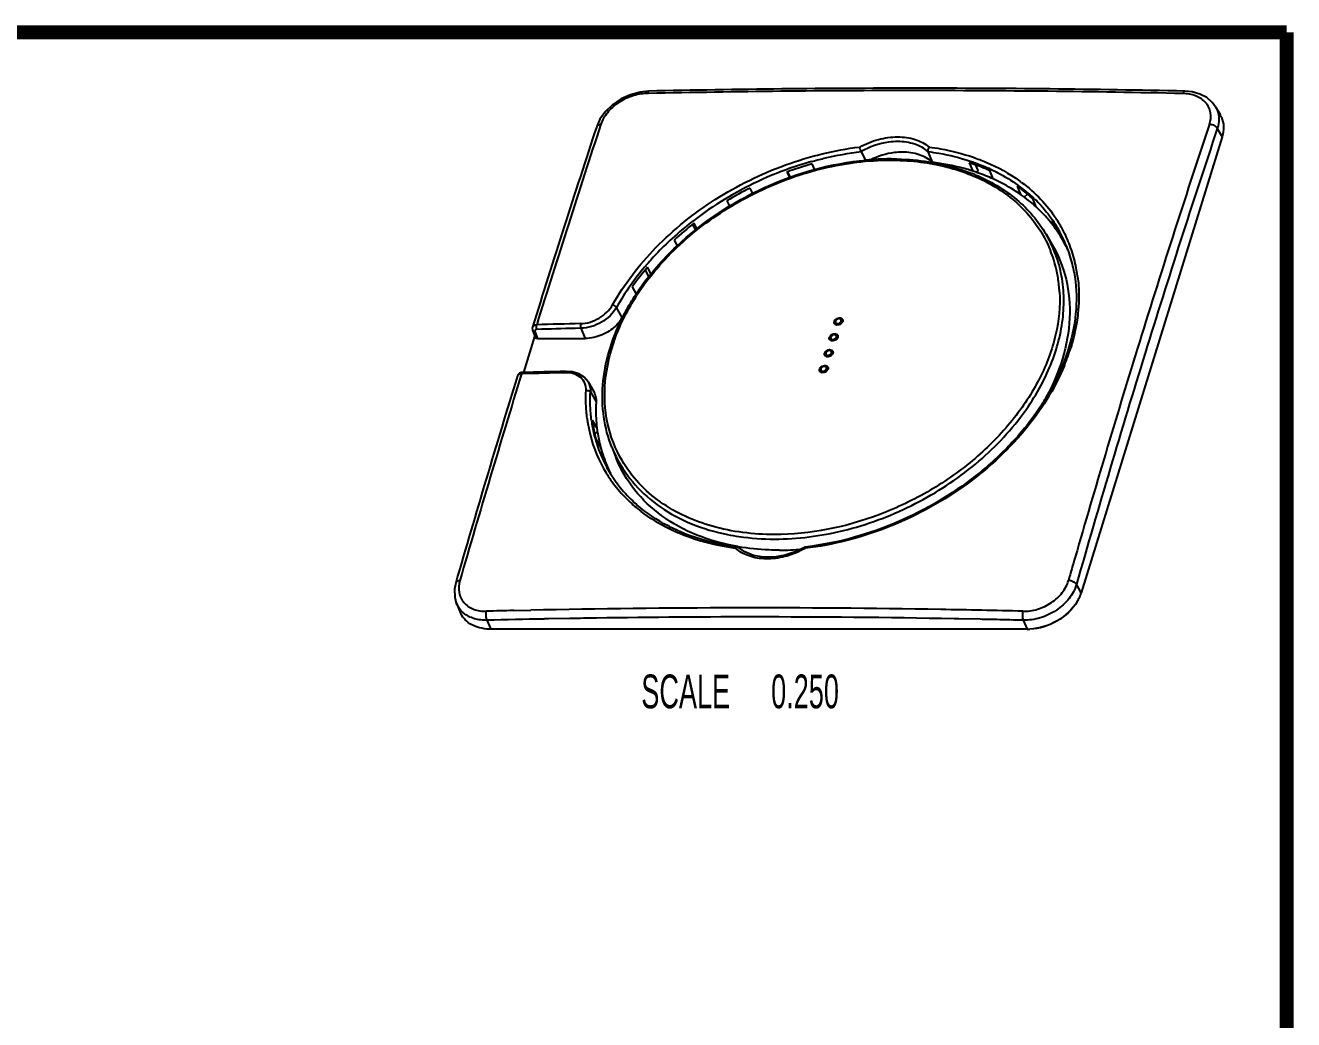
# Model space of a CAD drawing. Header units: millimetres. Extents: x -1 to 407, y -1 to 283.
# Drawn here: x 312.6 to 406.5, y 208.9 to 282.5 of the extents above; entities that cross this region are included whole.
import ezdxf
from ezdxf.enums import TextEntityAlignment as Align

# ---------------------------------------------------------------- set-up
doc = ezdxf.new("R2010")
doc.units = ezdxf.units.MM
doc.header["$LTSCALE"] = 23.1
doc.layers.get('0').update_dxf_attribs({"linetype": 'CONTINUOUS'})
doc.layers.add('_754668', color=7, linetype='CONTINUOUS')
doc.styles.get("Standard").update_dxf_attribs({"font": 'txt', "width": 0.6})

msp = doc.modelspace()

# ---------------------------------------------------------------- linework, layer by layer
at = {"color": 7, "linetype": 'Continuous'}
for p, q in [((372.5751, 260.3748), (372.5478, 260.4342)), ((373.1205, 260.6416), (373.0899, 260.7002)), ((372.2111, 259.2016), (372.1847, 259.2592)), ((372.7562, 259.4689), (372.7268, 259.5252)), ((372.3931, 258.294), (372.3637, 258.3502)), ((371.8482, 258.0262), (371.8216, 258.0842)), ((371.4863, 256.8485), (371.4585, 256.9092)), ((372.0311, 257.1169), (372.0006, 257.1752))]:
    msp.add_line(p, q, dxfattribs=at)
at = {"color": 7, "linetype": 'Continuous', "const_width": 1.0331}
for points in [[(405.9954, 281.9972), (0, 281.9972)], [(405.9954, 0), (405.9954, 281.9972)]]:
    msp.add_lwpolyline(points, dxfattribs=at)
at = {"color": 7, "linetype": 'Continuous'}
for centre in [(372.9502, 260.6272), (372.5871, 259.4522), (372.224, 258.2772), (371.8609, 257.1022)]:
    msp.add_arc(centre, 0.1577, 20.308753, 27.588891, dxfattribs=at)
for points, knots in [([(372.5402, 260.585), (372.5326, 260.5602), (372.5251, 260.5084), (372.5372, 260.4572), (372.5478, 260.4342)], [0, 0, 0, 0, 0.5054903, 1, 1, 1, 1]), ([(373.0899, 260.7002), (373.0777, 260.7235), (373.0428, 260.7659), (372.9697, 260.8053), (372.885, 260.8195), (372.7667, 260.8066), (372.6306, 260.7394), (372.557, 260.6393), (372.5402, 260.585)], [0, 0, 0, 0, 0.1153708, 0.2335344, 0.3569355, 0.4862851, 0.7506295, 1, 1, 1, 1]), ([(372.5478, 260.4342), (372.5583, 260.4113), (372.5927, 260.3686), (372.6417, 260.3454), (372.6681, 260.3378)], [0, 0, 0, 0, 0.4787712, 1, 1, 1, 1]), ([(372.589, 260.6094), (372.5823, 260.5877), (372.5774, 260.5418), (372.6076, 260.4785), (372.6685, 260.4391), (372.746, 260.4272), (372.8298, 260.4417), (372.9307, 260.4901), (372.9914, 260.5583), (373.0072, 260.6094)], [0, 0, 0, 0, 0.1115706, 0.2160456, 0.3270873, 0.453022, 0.592444, 0.7372506, 1, 1, 1, 1]), ([(373.0072, 260.6094), (373.0139, 260.6312), (373.0188, 260.6771), (372.9886, 260.7404), (372.9277, 260.7798), (372.8502, 260.7917), (372.7664, 260.7772), (372.6655, 260.7288), (372.6048, 260.6606), (372.589, 260.6094)], [0, 0, 0, 0, 0.1115706, 0.2160456, 0.3270873, 0.453022, 0.592444, 0.7372506, 1, 1, 1, 1]), ([(373.1082, 260.6249), (373.1081, 260.6298), (373.1072, 260.6492), (373.103, 260.6684), (373.098, 260.6819)], [0, 0, 0, 0, 0.2552987, 1, 1, 1, 1]), ([(373.0987, 260.5636), (373.1003, 260.5687), (373.1057, 260.5887), (373.1083, 260.6095), (373.1082, 260.6249)], [0, 0, 0, 0, 0.2577051, 1, 1, 1, 1]), ([(372.1771, 259.41), (372.1695, 259.3853), (372.162, 259.3335), (372.1741, 259.2822), (372.1847, 259.2592)], [0, 0, 0, 0, 0.5054903, 1, 1, 1, 1]), ([(372.7268, 259.5252), (372.7146, 259.5485), (372.6797, 259.591), (372.6066, 259.6303), (372.5219, 259.6445), (372.4036, 259.6317), (372.2675, 259.5644), (372.1939, 259.4643), (372.1771, 259.41)], [0, 0, 0, 0, 0.1153708, 0.2335344, 0.3569355, 0.4862851, 0.7506295, 1, 1, 1, 1]), ([(372.1847, 259.2592), (372.1947, 259.2374), (372.2267, 259.1966), (372.2723, 259.1733), (372.297, 259.1652)], [0, 0, 0, 0, 0.4804615, 1, 1, 1, 1]), ([(372.2259, 259.4345), (372.2192, 259.4127), (372.2143, 259.3668), (372.2445, 259.3035), (372.3054, 259.2641), (372.3829, 259.2522), (372.4667, 259.2667), (372.5676, 259.3151), (372.6283, 259.3833), (372.6441, 259.4345)], [0, 0, 0, 0, 0.1115706, 0.2160456, 0.3270873, 0.453022, 0.592444, 0.7372506, 1, 1, 1, 1]), ([(372.6441, 259.4345), (372.6508, 259.4562), (372.6557, 259.5021), (372.6255, 259.5654), (372.5646, 259.6048), (372.4871, 259.6167), (372.4033, 259.6022), (372.3024, 259.5538), (372.2417, 259.4856), (372.2259, 259.4345)], [0, 0, 0, 0, 0.1115706, 0.2160456, 0.3270873, 0.453022, 0.592444, 0.7372506, 1, 1, 1, 1]), ([(372.7451, 259.4499), (372.745, 259.4548), (372.7441, 259.4742), (372.7399, 259.4934), (372.7349, 259.5069)], [0, 0, 0, 0, 0.2552987, 1, 1, 1, 1]), ([(372.7356, 259.3886), (372.7372, 259.3937), (372.7426, 259.4137), (372.7452, 259.4345), (372.7451, 259.4499)], [0, 0, 0, 0, 0.2577051, 1, 1, 1, 1]), ([(372.3637, 258.3502), (372.3515, 258.3735), (372.3166, 258.416), (372.2435, 258.4553), (372.1588, 258.4695), (372.0405, 258.4567), (371.9044, 258.3894), (371.8308, 258.2893), (371.814, 258.235)], [0, 0, 0, 0, 0.1153708, 0.2335344, 0.3569355, 0.4862851, 0.7506295, 1, 1, 1, 1]), ([(372.281, 258.2595), (372.2877, 258.2812), (372.2926, 258.3271), (372.2624, 258.3904), (372.2015, 258.4298), (372.124, 258.4417), (372.0402, 258.4272), (371.9393, 258.3788), (371.8786, 258.3106), (371.8628, 258.2595)], [0, 0, 0, 0, 0.1115706, 0.2160456, 0.3270873, 0.453022, 0.592444, 0.7372506, 1, 1, 1, 1]), ([(372.382, 258.2749), (372.382, 258.2798), (372.381, 258.2992), (372.3768, 258.3184), (372.3718, 258.3319)], [0, 0, 0, 0, 0.2552987, 1, 1, 1, 1]), ([(371.814, 258.235), (371.8064, 258.2103), (371.7989, 258.1585), (371.811, 258.1072), (371.8216, 258.0842)], [0, 0, 0, 0, 0.5054903, 1, 1, 1, 1]), ([(371.8216, 258.0842), (371.8317, 258.0621), (371.8644, 258.0208), (371.9109, 257.9975), (371.9361, 257.9895)], [0, 0, 0, 0, 0.4799998, 1, 1, 1, 1]), ([(371.8628, 258.2595), (371.8561, 258.2377), (371.8512, 258.1918), (371.8814, 258.1285), (371.9423, 258.0891), (372.0198, 258.0772), (372.1036, 258.0917), (372.2045, 258.1401), (372.2652, 258.2083), (372.281, 258.2595)], [0, 0, 0, 0, 0.1115706, 0.2160456, 0.3270873, 0.453022, 0.592444, 0.7372506, 1, 1, 1, 1]), ([(372.3725, 258.2137), (372.3741, 258.2188), (372.3795, 258.2387), (372.3821, 258.2595), (372.382, 258.2749)], [0, 0, 0, 0, 0.2577051, 1, 1, 1, 1]), ([(371.4509, 257.06), (371.4433, 257.0353), (371.4358, 256.9835), (371.4479, 256.9322), (371.4585, 256.9092)], [0, 0, 0, 0, 0.5054903, 1, 1, 1, 1]), ([(372.0006, 257.1752), (371.9884, 257.1986), (371.9535, 257.241), (371.8804, 257.2803), (371.7957, 257.2946), (371.6774, 257.2817), (371.5413, 257.2144), (371.4677, 257.1143), (371.4509, 257.06)], [0, 0, 0, 0, 0.1153708, 0.2335344, 0.3569355, 0.4862851, 0.7506295, 1, 1, 1, 1]), ([(371.4585, 256.9092), (371.4694, 256.8854), (371.5059, 256.8411), (371.5577, 256.8181), (371.5855, 256.811)], [0, 0, 0, 0, 0.4773674, 1, 1, 1, 1]), ([(371.4997, 257.0845), (371.493, 257.0627), (371.4881, 257.0168), (371.5183, 256.9535), (371.5792, 256.9141), (371.6567, 256.9022), (371.7405, 256.9168), (371.8414, 256.9651), (371.9021, 257.0333), (371.9179, 257.0845)], [0, 0, 0, 0, 0.1115706, 0.2160456, 0.3270873, 0.453022, 0.592444, 0.7372506, 1, 1, 1, 1]), ([(371.9179, 257.0845), (371.9246, 257.1062), (371.9295, 257.1521), (371.8993, 257.2155), (371.8384, 257.2548), (371.7609, 257.2667), (371.6771, 257.2522), (371.5762, 257.2039), (371.5155, 257.1357), (371.4997, 257.0845)], [0, 0, 0, 0, 0.1115706, 0.2160456, 0.3270873, 0.453022, 0.592444, 0.7372506, 1, 1, 1, 1]), ([(372.0189, 257.0999), (372.0189, 257.1048), (372.0179, 257.1242), (372.0137, 257.1434), (372.0087, 257.1569)], [0, 0, 0, 0, 0.2552987, 1, 1, 1, 1]), ([(372.0094, 257.0387), (372.011, 257.0438), (372.0164, 257.0637), (372.019, 257.0845), (372.0189, 257.0999)], [0, 0, 0, 0, 0.2577051, 1, 1, 1, 1])]:
    msp.add_open_spline(points, degree=3, knots=knots, dxfattribs=at)
at = {"layer": '_754668', "color": 7, "linetype": 'Continuous'}
for p, q in [((358.7342, 277.4718), (358.5792, 277.4684)), ((358.7311, 277.6425), (358.7314, 277.6425)), ((398.4509, 277.6425), (398.4507, 277.6425)), ((400.7282, 276.4845), (401.0684, 275.9065)), ((355.1331, 275.5577), (354.8964, 275.0284)), ((354.8963, 275.0284), (354.8965, 275.0288)), ((400.86, 274.8886), (401.2133, 274.2669)), ((401.2133, 274.2669), (390.7803, 240.5055)), ((374.4813, 273.1668), (374.7921, 272.5116)), ((379.4278, 273.1661), (379.7534, 272.3773)), ((368.9818, 271.6488), (369.1771, 271.2404)), ((369.2402, 271.2658), (369.0462, 271.6715)), ((371.0509, 271.8177), (370.8462, 272.2543)), ((382.4937, 272.3405), (382.7541, 271.7204)), ((383.1575, 271.761), (382.9848, 272.1724)), ((383.1575, 271.761), (383.055, 271.6174)), ((384.2602, 271.1414), (384.0037, 271.76)), ((386.0276, 270.6161), (386.2788, 270.0005)), ((366.4654, 270.0602), (366.2639, 270.4697)), ((386.771, 269.9978), (386.5532, 269.8002)), ((386.771, 269.9978), (386.7392, 270.0756)), ((386.8229, 270.0087), (386.7971, 270.0303)), ((387.4428, 269.0703), (387.1946, 269.6835)), ((364.5333, 269.5157), (364.7333, 269.1167)), ((362.0034, 267.7769), (362.2268, 267.3434)), ((362.3288, 267.4278), (362.1067, 267.8588)), ((388.6397, 268.0553), (388.8841, 267.4463)), ((388.1753, 267.0523), (388.6099, 266.3137)), ((389.1746, 267.2185), (389.0779, 267.1603)), ((389.6266, 266.2284), (389.3841, 266.8342)), ((360.6277, 266.6212), (360.8577, 266.1828)), ((358.4891, 264.3967), (358.7689, 263.8761)), ((358.932, 264.0892), (358.6579, 264.5994)), ((357.5313, 263.1626), (357.8292, 262.6169)), ((356.7819, 260.88), (356.3645, 261.6326)), ((349.4979, 256.8149), (350.3211, 259.4788)), ((350.1413, 260.177), (350.1418, 260.1784)), ((350.1488, 259.9466), (350.3377, 259.4337)), ((350.3191, 259.8451), (350.5068, 259.3356)), ((350.5068, 259.3356), (354.054, 259.3356)), ((353.7222, 260.0878), (353.3079, 260.0776)), ((353.7222, 260.0878), (354.054, 259.3356)), ((349.0237, 256.5603), (349.0236, 256.56)), ((349.3292, 256.7174), (349.4106, 256.7194)), ((349.4083, 256.8127), (349.4083, 256.8127)), ((352.5764, 256.8862), (352.6573, 256.888)), ((352.6573, 256.888), (352.6571, 256.888)), ((354.2553, 256.1209), (354.2553, 256.1208)), ((354.2554, 256.1208), (354.6721, 255.4125)), ((354.4293, 255.3702), (354.8531, 254.6383)), ((354.9117, 252.709), (354.5786, 253.2795)), ((354.9601, 252.3688), (354.7412, 252.3069)), ((354.8498, 251.853), (355.1821, 251.2863)), ((356.0215, 251.2735), (356.3398, 250.4779)), ((355.9479, 249.2899), (355.6176, 249.8514)), ((355.8004, 249.5125), (355.8162, 249.4846)), ((355.9393, 249.3067), (355.9479, 249.2899)), ((359.6232, 247.2219), (359.616, 247.227)), ((360.9905, 244.9048), (360.9787, 244.9098)), ((370.325, 243.8845), (370.3268, 243.8851)), ((370.3428, 243.7938), (370.3297, 243.7922)), ((344.458, 241.2501), (344.4579, 241.2497)), ((390.7803, 240.5055), (390.4269, 241.1272)), ((344.5047, 239.7293), (344.7525, 239.1099)), ((348.7468, 239.1838), (350.0082, 239.2113)), ((352.8979, 238.5957), (351.3294, 238.567)), ((353.0497, 238.5983), (352.8979, 238.5957)), ((353.1732, 238.6004), (353.0497, 238.5983)), ((353.2555, 238.6018), (353.1732, 238.6004)), ((366.5172, 238.713), (366.3769, 238.713)), ((347.0698, 237.803), (346.7774, 238.4658)), ((386.7675, 237.803), (347.0698, 237.803)), ((351.0544, 238.5617), (350.9723, 238.5601)), ((351.1292, 238.5632), (351.0544, 238.5617)), ((351.1777, 238.5641), (351.1292, 238.5632)), ((351.3294, 238.567), (351.1777, 238.5641)), ((381.4506, 238.5742), (381.3703, 238.5757)), ((381.5283, 238.5728), (381.4506, 238.5742)), ((381.5727, 238.572), (381.5283, 238.5728)), ((381.7274, 238.5691), (381.5727, 238.572)), ((383.2913, 238.5381), (381.7274, 238.5691)), ((383.4461, 238.5349), (383.2913, 238.5381)), ((383.5683, 238.5323), (383.4461, 238.5349)), ((383.6488, 238.5306), (383.5683, 238.5323)), ((384.5204, 238.5116), (383.6488, 238.5306)), ((386.4751, 238.4658), (386.7675, 237.803))]:
    msp.add_line(p, q, dxfattribs=at)
for points in [[(358.7311, 277.6424), (358.1207, 277.58), (357.3924, 277.3824), (356.6989, 277.0633), (356.0738, 276.6411), (355.5433, 276.1328), (355.1331, 275.5577)], [(400.7279, 276.485), (400.4845, 276.8144), (400.0778, 277.1655), (399.5747, 277.4278), (398.9895, 277.5904), (398.4507, 277.6424)], [(350.1418, 260.1785), (350.1291, 260.1221), (350.1388, 259.9779), (350.1488, 259.9465)], [(349.4083, 256.8127), (349.3317, 256.8056), (349.1835, 256.7547), (349.0757, 256.6614), (349.0237, 256.5602)], [(354.2553, 256.121), (353.9665, 256.4668), (353.5784, 256.7135), (353.0996, 256.8569), (352.6569, 256.8879)], [(370.325, 243.8845), (369.6614, 243.5497), (368.8541, 243.2747), (368.0389, 243.1319), (367.248, 243.1267), (366.5166, 243.2591), (365.8689, 243.5265), (365.3976, 243.8629)], [(344.458, 241.2497), (344.3637, 240.7582), (344.3811, 240.1794), (344.499, 239.7434)]]:
    msp.add_lwpolyline(points, dxfattribs=at)
for centre, radius, start, end in [((378.382, -613.3742), 891.2334, 89.994167, 91.2634083), ((378.2955, -619.4038), 897.0889, 89.9981087, 91.2494516), ((378.2381, -651.8018), 929.4869, 88.7627337, 89.9946367), ((378.4436, -646.0577), 923.9169, 88.7591685, 89.9981906), ((399.5174, 274.9942), 1.7994, 26.007531, 30.475864), ((399.5159, 274.9935), 1.801, 23.813881, 26.00617), ((1253.326, -20.8109), 945.8841, 161.7740413, 162.7186666), ((1244.8208, -17.8237), 936.6305, 161.7692611, 162.722971), ((355.0707, 274.9708), 0.1835, 153.802758, 161.594408), ((1143.1946, 27.3494), 783.1687, 161.550633, 162.8309847), ((1135.3112, 29.7686), 774.2754, 161.5437826, 162.8378203), ((377.7159, 247.8518), 25.5345, 105.710839, 110.155789), ((376.717, 252.2217), 20.4023, 90.281816, 95.245226), ((376.6948, 253.2421), 19.3818, 90.000082, 90.231135), ((377.9254, 247.29), 26.1342, 110.162628, 116.708133), ((377.7577, 247.7999), 25.4123, 105.781898, 110.202495), ((377.7659, 259.0828), 13.4078, 67.335865, 68.405832), ((378.1951, 257.5584), 14.8778, 70.733586, 72.155519), ((378.4865, 258.3566), 14.0281, 65.695724, 70.781387), ((377.9154, 247.3035), 26.1177, 116.701875, 121.080423), ((379.515, 261.2642), 11.3962, 50.283216, 55.146861), ((379.4387, 261.4206), 11.4096, 49.454651, 54.32434), ((379.35, 261.455), 11.754, 53.363933, 54.216205), ((377.5121, 247.9452), 25.3599, 121.048435, 127.741015), ((377.9923, 247.1476), 26.1051, 116.697107, 121.035437), ((379.8966, 260.8207), 11.1803, 47.549986, 55.191114), ((379.7712, 261.5735), 10.9946, 47.530862, 50.104825), ((379.7534, 261.7961), 10.9197, 46.69458, 49.428617), ((379.8657, 261.9169), 10.7548, 46.357127, 46.688275), ((380.4177, 261.3787), 10.4169, 39.102115, 47.592957), ((376.7448, 248.9242), 24.116, 127.872347, 132.348106), ((376.9849, 248.5757), 24.3557, 127.652569, 132.190361), ((377.1805, 248.3834), 24.8103, 127.754837, 127.89995), ((380.6713, 261.5884), 10.0878, 35.498919, 39.086604), ((380.5269, 262.2692), 9.9647, 31.771094, 35.496419), ((380.48, 262.4475), 9.9414, 30.722319, 34.480502), ((380.5465, 262.6669), 10.0422, 27.89789, 33.537559), ((380.8009, 261.6811), 9.9286, 30.975007, 35.497533), ((380.6073, 262.3196), 9.8699, 27.220326, 31.768441), ((380.5307, 262.4782), 9.8822, 28.711139, 30.719481), ((380.5546, 262.4914), 9.8548, 26.185224, 28.710881), ((380.8795, 261.7293), 9.8363, 27.218922, 30.969847), ((380.5602, 262.4945), 9.8484, 22.386493, 26.18321), ((380.5815, 262.688), 10.0013, 20.740871, 27.884804), ((375.9224, 249.8146), 22.9039, 132.328241, 136.592418), ((379.8263, 262.3626), 9.3458, 12.7222, 21.919983), ((380.9022, 261.7414), 9.8106, 26.608225, 27.216894), ((380.5327, 262.4831), 9.8782, 21.801817, 22.386743), ((380.8987, 261.7397), 9.8145, 25.038851, 26.608111), ((380.4955, 262.4736), 9.9163, 13.723982, 21.762359), ((380.388, 262.6202), 10.2064, 12.874026, 20.712109), ((375.0963, 250.5933), 21.7687, 136.587165, 139.597499), ((380.1176, 262.5579), 10.4838, 9.279611, 12.87651), ((373.9819, 251.515), 20.3225, 139.8527, 144.733987), ((374.3899, 251.104), 20.7274, 139.376105, 144.424587), ((374.7585, 250.8835), 21.3233, 139.602887, 139.901039), ((374.1855, 251.7357), 19.6561, 141.143771, 141.850445), ((374.0398, 251.9432), 19.3248, 141.335372, 142.047736), ((379.455, 262.2724), 9.7278, 6.734186, 12.759288), ((380.2533, 262.4137), 10.1658, 10.242896, 13.728034), ((379.9101, 262.523), 10.6942, 7.529543, 9.284879), ((372.5442, 252.5087), 18.575, 144.676236, 150.580762), ((373.3983, 252.3341), 18.6675, 141.802391, 146.658524), ((373.2675, 252.5264), 18.3572, 142.000581, 146.95791), ((379.1108, 262.2267), 10.075, 4.85126, 6.762601), ((378.942, 262.2123), 10.2444, 3.199471, 4.851767), ((372.4778, -512.2811), 772.9405, 91.3918685, 91.633057), ((371.1523, 253.6758), 16.0489, 153.38513, 153.574927), ((372.7437, 260.5145), 0.2581, 159.581174, 162.693807), ((372.6629, 260.5212), 0.176, 204.733901, 216.329497), ((372.9498, 260.6606), 0.1775, 27.643132, 40.977886), ((372.4634, -511.3314), 771.6468, 91.4224656, 91.6331946), ((372.3794, 259.3422), 0.2578, 159.980192, 162.774661), ((372.2995, 259.3486), 0.1767, 204.739034, 216.989497), ((372.5849, 259.4878), 0.1781, 27.6418, 40.954868), ((372.2211, 258.3129), 0.1787, 27.640486, 40.932017), ((375.4979, 263.1383), 15.1883, 337.513284, 342.806529), ((1188.0842, 13.545), 830.1329, 162.8352506, 163.9442864), ((372.0169, 258.1674), 0.2584, 160.076231, 162.851991), ((371.9371, 258.1735), 0.1773, 204.737035, 216.846165), ((1182.831, 14.9873), 824.0409, 162.8307887, 164.0720671), ((1321.0886, -41.6534), 1016.78, 162.9448577, 163.8451241), ((1312.5674, -38.8607), 1007.5685, 162.9410721, 163.8493741), ((371.3671, -621.3101), 878.3974, 91.2257648, 91.4324637), ((371.3152, -622.5786), 879.5708, 91.2206139, 91.4270255), ((371.6564, 256.9901), 0.2599, 159.869189, 162.925894), ((371.5756, 256.9962), 0.1777, 204.728779, 215.906668), ((371.8585, 257.1357), 0.1793, 27.63919, 40.909328), ((373.2043, 263.1534), 17.063, 329.416266, 330.72545), ((364.8061, 254.7765), 10.709, 187.29888, 188.699121), ((364.5808, 254.7398), 10.4808, 188.687404, 193.897054), ((364.8365, 254.6602), 10.4207, 187.700802, 193.193265), ((364.9953, 254.5168), 10.4899, 186.774314, 192.080837), ((365.3013, 253.9426), 10.4626, 186.771363, 191.317707), ((364.176, 254.6358), 10.0629, 193.87578, 211.475806), ((364.5642, 254.6003), 10.142, 193.214908, 195.789043), ((364.7031, 254.4583), 10.192, 192.102822, 194.81018), ((364.4278, 254.5616), 10.0001, 195.7887, 199.564142), ((365.0329, 253.8904), 10.1891, 191.325959, 194.807628), ((364.32, 254.5238), 9.8859, 199.566468, 207.777417), ((364.8017, 253.8283), 9.9497, 194.802374, 203.403147), ((364.7084, 254.749), 9.3563, 201.805903, 207.037513), ((364.277, 254.5036), 9.8384, 207.790178, 208.246783), ((364.6821, 253.7815), 9.8214, 203.429787, 205.674457), ((364.1705, 254.6409), 10.0609, 211.517016, 212.513886), ((364.2995, 254.5158), 9.864, 208.247696, 210.475366), ((364.3774, 254.3568), 9.8506, 207.217463, 209.457635), ((364.2158, 254.6702), 10.1148, 212.515461, 214.992452), ((364.2322, 254.4762), 9.7859, 210.484501, 212.042758), ((364.6744, 253.7779), 9.8129, 205.674795, 206.692387), ((364.3919, 254.5827), 9.9779, 212.074815, 220.149635), ((364.4342, 254.8321), 10.3866, 215.033502, 222.93411), ((364.8185, 254.9562), 10.5447, 220.206104, 228.629136), ((364.8362, 255.2129), 10.9403, 222.960065, 229.462813), ((365.0368, 255.1971), 10.8698, 228.604741, 228.826248), ((365.1308, 255.5552), 11.3919, 229.455714, 232.404177), ((366.959, 245.8247), 2.6945, 228.962774, 231.719858), ((368.1786, 260.173), 16.4996, 260.120038, 260.295994), ((368.4135, 264.0353), 20.3761, 270.04646, 274.683561), ((1208.486, 7.6359), 851.3732, 163.9418621, 164.0628655), ((388.2326, 241.2933), 2.6667, 341.317587, 342.241649), ((388.2696, 241.2814), 2.6279, 342.24248, 342.827071), ((388.0969, 241.3408), 2.8105, 336.726722, 341.285856), ((346.4269, 239.7798), 1.8035, 201.804618, 206.160286), ((346.4226, 239.7778), 1.7987, 206.162839, 208.372965), ((346.424, 239.7786), 1.8003, 208.374414, 212.188974), ((346.2395, 240.4528), 1.884, 222.107142, 228.770349), ((346.2663, 240.4827), 1.9242, 228.756022, 229.484722), ((346.4493, 240.756), 2.2538, 241.303511, 245.366925), ((366.1854, -533.1427), 772.5233, 91.2934742, 91.442841), ((366.5455, -553.2408), 792.6246, 89.0005582, 91.1955059), ((366.5054, -551.5262), 790.2391, 90.009321, 90.8977353), ((366.4724, -569.8536), 808.5665, 88.9442627, 89.9968272), ((366.2756, -579.8229), 819.2074, 88.5879805, 89.014117), ((366.2512, -534.7585), 773.4695, 91.1318789, 91.4427005), ((366.2298, -583.1273), 821.8425, 88.5884308, 88.7247439), ((386.7675, 241.5209), 3.7179, 270.000209, 270.351679), ((386.7673, 241.5478), 3.7448, 270.351693, 270.717275), ((386.7655, 241.6463), 3.8433, 270.725574, 273.050907)]:
    msp.add_arc(centre, radius, start, end, dxfattribs=at)
msp.add_ellipse((350.568, 259.5317), major_axis=(0.2249, 0.1108), ratio=0.7196551, start_param=3.0653053, end_param=4.1121509, dxfattribs=at)
for points, knots in [([(358.5792, 277.4684), (358.218, 277.4604), (357.4801, 277.3197), (356.4809, 276.8275), (355.6702, 276.1143), (355.3072, 275.5061), (355.2051, 275.196)], [0, 0, 0, 0, 0.2529178, 0.5169859, 0.771416, 1, 1, 1, 1]), ([(358.5789, 277.4683), (358.5869, 277.4919), (358.6143, 277.5624), (358.677, 277.6413), (358.7311, 277.6424)], [0, 0, 0, 0, 0.3145528, 1, 1, 1, 1]), ([(400.2779, 275.196), (400.3681, 275.4662), (400.4182, 275.9064), (400.2486, 276.4435), (399.9347, 276.9201), (399.2719, 277.3552), (398.6415, 277.4612), (398.3082, 277.4684)], [0, 0, 0, 0, 0.2410256, 0.3554545, 0.4713985, 0.717904, 1, 1, 1, 1]), ([(398.4507, 277.6424), (398.4197, 277.6431), (398.3498, 277.5846), (398.3232, 277.5129), (398.3085, 277.4683)], [0, 0, 0, 0, 0.398386, 1, 1, 1, 1]), ([(400.7313, 276.4792), (400.8384, 276.2971), (400.9895, 275.8812), (400.9813, 275.4406), (400.9441, 275.2238)], [0, 0, 0, 0, 0.4899118, 1, 1, 1, 1]), ([(400.9441, 275.2238), (400.9393, 275.1959), (400.9177, 275.0827), (400.8872, 274.9712), (400.86, 274.8886)], [0, 0, 0, 0, 0.2450375, 1, 1, 1, 1]), ([(401.1636, 275.7207), (401.2597, 275.503), (401.3671, 275.0075), (401.2886, 274.5104), (401.2133, 274.2669)], [0, 0, 0, 0, 0.4827768, 1, 1, 1, 1]), ([(354.906, 275.0518), (354.9291, 275.0987), (355.0271, 275.1766), (355.1428, 275.1944), (355.2052, 275.1962)], [0, 0, 0, 0, 0.4558618, 1, 1, 1, 1]), ([(400.2779, 275.1962), (400.398, 275.1928), (400.6214, 275.1314), (400.8103, 274.982), (400.86, 274.8886)], [0, 0, 0, 0, 0.5318521, 1, 1, 1, 1]), ([(356.0735, 261.822), (356.9425, 263.3648), (359.2096, 266.2959), (363.6039, 269.8139), (368.7544, 272.3577), (372.4978, 273.2793), (374.372, 273.5051)], [0, 0, 0, 0, 0.2369479, 0.4893281, 0.7473897, 1, 1, 1, 1]), ([(374.3718, 273.505), (374.3812, 273.4469), (374.4175, 273.3331), (374.456, 273.2204), (374.4817, 273.1661)], [0, 0, 0, 0, 0.4951634, 1, 1, 1, 1]), ([(374.372, 273.5051), (374.8093, 273.7447), (375.7272, 274.1153), (377.144, 274.3191), (378.4583, 274.148), (379.2152, 273.7573), (379.5116, 273.5051)], [0, 0, 0, 0, 0.2762075, 0.5422997, 0.784491, 1, 1, 1, 1]), ([(377.1958, 273.9072), (376.9669, 273.9072), (376.0239, 273.838), (375.1045, 273.5168), (374.4813, 273.1668)], [0, 0, 0, 0, 0.2426032, 1, 1, 1, 1]), ([(379.4275, 273.1668), (379.1472, 273.4152), (378.4215, 273.8017), (377.6179, 273.9071), (377.1958, 273.9072)], [0, 0, 0, 0, 0.4700844, 1, 1, 1, 1]), ([(379.5117, 273.505), (379.4711, 273.4557), (379.4142, 273.3474), (379.4063, 273.218), (379.4277, 273.1661)], [0, 0, 0, 0, 0.5322955, 1, 1, 1, 1]), ([(379.5116, 273.5051), (379.7971, 273.4679), (380.9075, 273.2967), (382.0022, 273.0179), (382.7919, 272.745)], [0, 0, 0, 0, 0.256304, 1, 1, 1, 1]), ([(358.9507, 264.0166), (359.9832, 265.307), (362.4288, 267.679), (366.7881, 270.3709), (371.6029, 272.1033), (374.9741, 272.5348), (376.6202, 272.5348)], [0, 0, 0, 0, 0.2454226, 0.5006548, 0.75554, 1, 1, 1, 1]), ([(360.8059, 266.1475), (362.7083, 267.945), (367.1423, 270.8751), (372.2672, 272.302), (374.8518, 272.5385)], [0, 0, 0, 0, 0.5020909, 1, 1, 1, 1]), ([(370.8016, 272.4324), (371.1065, 272.5181), (372.3177, 272.8338), (373.5533, 273.057), (374.4817, 273.1661)], [0, 0, 0, 0, 0.2531198, 1, 1, 1, 1]), ([(377.5378, 273.1319), (377.3397, 273.1319), (376.5205, 273.0779), (375.7185, 272.8231), (375.1633, 272.5438)], [0, 0, 0, 0, 0.2417522, 1, 1, 1, 1]), ([(376.6202, 272.5348), (377.9609, 272.5348), (380.5472, 272.2664), (383.5463, 271.1487), (385.5351, 269.8273), (386.7828, 268.6677), (387.7915, 267.3403), (388.2926, 266.3577), (388.4964, 265.8515)], [0, 0, 0, 0, 0.2784028, 0.5346448, 0.6554698, 0.7723735, 0.8866853, 1, 1, 1, 1]), ([(376.6948, 272.6239), (376.9566, 272.6239), (377.983, 272.6031), (379.0082, 272.4976), (379.7617, 272.3666)], [0, 0, 0, 0, 0.2550636, 1, 1, 1, 1]), ([(379.7534, 272.3773), (379.4763, 272.629), (378.7578, 273.0232), (377.9569, 273.1319), (377.5378, 273.1319)], [0, 0, 0, 0, 0.4717952, 1, 1, 1, 1]), ([(379.4278, 273.1661), (379.699, 273.1317), (380.7549, 272.9735), (381.7969, 272.7174), (382.5509, 272.4672)], [0, 0, 0, 0, 0.2560207, 1, 1, 1, 1]), ([(382.5509, 272.4672), (382.6816, 272.4239), (383.1951, 272.2455), (383.6987, 272.0384), (384.0668, 271.8673)], [0, 0, 0, 0, 0.2533513, 1, 1, 1, 1]), ([(382.7919, 272.745), (383.1058, 272.6365), (384.3078, 272.1762), (385.4482, 271.5486), (386.2229, 270.9902)], [0, 0, 0, 0, 0.2580356, 1, 1, 1, 1]), ([(382.7541, 271.7204), (382.5158, 271.7971), (381.5325, 272.0869), (380.5217, 272.2805), (379.7534, 272.3773)], [0, 0, 0, 0, 0.2443631, 1, 1, 1, 1]), ([(379.7617, 272.3666), (380.0185, 272.322), (381.0168, 272.1239), (381.9965, 271.8281), (382.7004, 271.5495)], [0, 0, 0, 0, 0.2561499, 1, 1, 1, 1]), ([(384.0037, 271.76), (383.8824, 271.8149), (383.3876, 272.0298), (382.8805, 272.216), (382.4937, 272.3405)], [0, 0, 0, 0, 0.2468127, 1, 1, 1, 1]), ([(384.0668, 271.8673), (384.2474, 271.7833), (384.9489, 271.438), (385.6195, 271.0289), (386.0928, 270.689)], [0, 0, 0, 0, 0.2547616, 1, 1, 1, 1]), ([(382.9323, 271.4552), (384.0301, 270.9967), (385.5783, 270.0888), (387.2329, 268.4558), (387.8923, 267.5333), (388.1753, 267.0523)], [0, 0, 0, 0, 0.5135619, 0.7590757, 1, 1, 1, 1]), ([(386.2788, 270.0005), (386.123, 270.1092), (385.4777, 270.5361), (384.7919, 270.9011), (384.2602, 271.1414)], [0, 0, 0, 0, 0.2456525, 1, 1, 1, 1]), ([(386.364, 270.8869), (386.8663, 270.5134), (387.801, 269.6941), (388.5796, 268.7239), (388.9169, 268.215)], [0, 0, 0, 0, 0.5062208, 1, 1, 1, 1]), ([(387.2882, 269.6997), (387.4185, 269.5755), (387.9217, 269.0708), (388.3734, 268.5146), (388.6749, 268.0756)], [0, 0, 0, 0, 0.2526191, 1, 1, 1, 1]), ([(386.2773, 253.4955), (387.091, 254.5659), (388.4474, 256.7937), (389.3785, 259.8666), (389.5354, 262.2583), (389.3715, 263.9617), (388.9296, 265.5779), (388.4536, 266.5794), (388.1753, 267.0523)], [0, 0, 0, 0, 0.2781205, 0.5342197, 0.6550615, 0.7720488, 0.8865027, 1, 1, 1, 1]), ([(358.8788, 264.0673), (359.0251, 264.2489), (359.6314, 264.9748), (360.2881, 265.6582), (360.8059, 266.1475)], [0, 0, 0, 0, 0.2465846, 1, 1, 1, 1]), ([(388.6096, 266.3141), (389.0828, 265.51), (389.8003, 263.72), (390.0483, 260.7774), (389.4835, 257.7199), (388.6238, 255.7654), (388.0881, 254.8096)], [0, 0, 0, 0, 0.2326223, 0.4723713, 0.7268468, 1, 1, 1, 1]), ([(390.2571, 264.2214), (390.418, 263.3311), (390.5055, 261.4476), (390.1484, 259.6017), (389.8731, 258.6834)], [0, 0, 0, 0, 0.4855147, 1, 1, 1, 1]), ([(390.5121, 263.9244), (390.5417, 263.7003), (390.6337, 262.7847), (390.6108, 261.8585), (390.5358, 261.1689)], [0, 0, 0, 0, 0.2457886, 1, 1, 1, 1]), ([(356.7751, 250.2843), (356.274, 251.1401), (355.5355, 253.065), (355.3891, 256.2273), (356.1718, 259.4876), (357.2319, 261.5399), (357.8792, 262.5357)], [0, 0, 0, 0, 0.2302153, 0.4688758, 0.7242656, 1, 1, 1, 1]), ([(356.8039, 260.8656), (356.8775, 261.0123), (357.1849, 261.603), (357.5278, 262.1751), (357.8034, 262.5943)], [0, 0, 0, 0, 0.2465231, 1, 1, 1, 1]), ([(389.1705, 262.784), (389.2299, 261.7212), (389.0068, 259.4848), (387.7729, 256.2317), (385.7177, 253.1287), (382.9563, 250.3334), (379.6315, 247.9847), (374.7633, 245.6464), (370.7052, 244.8167), (368.0547, 244.8167)], [0, 0, 0, 0, 0.1049078, 0.2180062, 0.3398069, 0.4690315, 0.6031248, 0.7387936, 1, 1, 1, 1]), ([(353.6966, 260.4312), (354.1741, 260.4415), (355.1163, 260.7379), (355.8435, 261.4139), (356.0735, 261.822)], [0, 0, 0, 0, 0.5048541, 1, 1, 1, 1]), ([(356.3645, 261.6327), (356.1091, 261.1792), (355.3005, 260.4279), (354.2532, 260.0994), (353.7222, 260.0878)], [0, 0, 0, 0, 0.4948903, 1, 1, 1, 1]), ([(356.3645, 261.6326), (356.3371, 261.6821), (356.2442, 261.7628), (356.1343, 261.8119), (356.0738, 261.8224)], [0, 0, 0, 0, 0.4792975, 1, 1, 1, 1]), ([(390.5358, 261.1689), (390.513, 260.9595), (390.3984, 260.1079), (390.1989, 259.2682), (390.0074, 258.6486)], [0, 0, 0, 0, 0.2451674, 1, 1, 1, 1]), ([(350.1418, 260.1784), (350.158, 260.229), (350.2556, 260.3242), (350.381, 260.3435), (350.4503, 260.3454)], [0, 0, 0, 0, 0.4334391, 1, 1, 1, 1]), ([(350.4709, 260.002), (350.4457, 260.0528), (350.4247, 260.1704), (350.4327, 260.2885), (350.4503, 260.3454)], [0, 0, 0, 0, 0.487913, 1, 1, 1, 1]), ([(353.7029, 260.4313), (353.6853, 260.3744), (353.677, 260.2564), (353.6973, 260.1388), (353.7222, 260.0878)], [0, 0, 0, 0, 0.5124227, 1, 1, 1, 1]), ([(356.0215, 251.2735), (355.7353, 251.9889), (355.3313, 253.5203), (355.2735, 255.9395), (355.7483, 258.4234), (356.3877, 260.0281), (356.7802, 260.818)], [0, 0, 0, 0, 0.2347352, 0.4770453, 0.7313088, 1, 1, 1, 1]), ([(356.7819, 260.88), (356.7219, 260.7735), (356.4348, 260.3453), (356.0288, 260.0026), (355.6914, 259.803)], [0, 0, 0, 0, 0.2377076, 1, 1, 1, 1]), ([(372.503, 260.4476), (372.4882, 260.48), (372.4825, 260.5317), (372.4935, 260.579), (372.4973, 260.5913)], [0, 0, 0, 0, 0.7341507, 1, 1, 1, 1]), ([(372.5018, 260.6046), (372.5221, 260.659), (372.6007, 260.7598), (372.7647, 260.8468), (372.9427, 260.8658), (373.0509, 260.8149), (373.0838, 260.777)], [0, 0, 0, 0, 0.2505563, 0.5252441, 0.7835367, 1, 1, 1, 1]), ([(373.1167, 260.5913), (373.087, 260.4959), (372.9263, 260.3422), (372.7057, 260.3121), (372.6129, 260.3487)], [0, 0, 0, 0, 0.5006873, 1, 1, 1, 1]), ([(350.1489, 259.9462), (350.1603, 259.9154), (350.2128, 259.8609), (350.283, 259.8465), (350.3191, 259.8451)], [0, 0, 0, 0, 0.4753667, 1, 1, 1, 1]), ([(350.4709, 260.002), (350.4449, 260.0012), (350.3972, 259.994), (350.337, 259.9606), (350.3063, 259.9044), (350.3123, 259.8637), (350.3191, 259.8451)], [0, 0, 0, 0, 0.3012483, 0.5516839, 0.7699421, 1, 1, 1, 1]), ([(355.6914, 259.803), (355.5652, 259.7283), (355.056, 259.4691), (354.4785, 259.3356), (354.054, 259.3356)], [0, 0, 0, 0, 0.2568585, 1, 1, 1, 1]), ([(372.139, 259.2746), (372.1241, 259.307), (372.1184, 259.3589), (372.1293, 259.4062), (372.1331, 259.4186)], [0, 0, 0, 0, 0.7342239, 1, 1, 1, 1]), ([(372.1372, 259.4305), (372.1571, 259.4851), (372.2354, 259.5865), (372.3994, 259.6742), (372.5778, 259.6937), (372.6864, 259.6426), (372.7194, 259.6046)], [0, 0, 0, 0, 0.2503872, 0.5250075, 0.7833552, 1, 1, 1, 1]), ([(372.7524, 259.4186), (372.7228, 259.323), (372.5624, 259.169), (372.3417, 259.1389), (372.249, 259.1755)], [0, 0, 0, 0, 0.5008387, 1, 1, 1, 1]), ([(389.8731, 258.6834), (389.3131, 256.8149), (387.8518, 254.0948), (385.1497, 250.9908), (381.8047, 248.0917), (376.9046, 245.3166), (372.5276, 244.1453), (370.3268, 243.8851)], [0, 0, 0, 0, 0.2273848, 0.3508613, 0.4790274, 0.7416742, 1, 1, 1, 1]), ([(371.774, 258.2555), (371.7938, 258.3102), (371.872, 258.4118), (372.036, 258.4997), (372.2145, 258.5192), (372.3231, 258.468), (372.3561, 258.4299)], [0, 0, 0, 0, 0.2504837, 0.5250128, 0.783256, 1, 1, 1, 1]), ([(371.7761, 258.0993), (371.7611, 258.1318), (371.7553, 258.1838), (371.7662, 258.2312), (371.77, 258.2436)], [0, 0, 0, 0, 0.7342967, 1, 1, 1, 1]), ([(372.3893, 258.2436), (372.3598, 258.148), (372.1997, 257.9936), (371.9788, 257.9634), (371.8861, 258.0001)], [0, 0, 0, 0, 0.5009896, 1, 1, 1, 1]), ([(349.3292, 256.7174), (349.2602, 256.7156), (349.1381, 256.6994), (349.0388, 256.6088), (349.0237, 256.5603)], [0, 0, 0, 0, 0.5761398, 1, 1, 1, 1]), ([(349.3292, 256.7174), (349.3331, 256.7301), (349.3467, 256.7682), (349.3793, 256.812), (349.4083, 256.8127)], [0, 0, 0, 0, 0.3151814, 1, 1, 1, 1]), ([(354.1122, 255.4753), (354.122, 255.6561), (354.0685, 256.0252), (353.7277, 256.4819), (353.1951, 256.7523), (352.7857, 256.7976), (352.5722, 256.7924)], [0, 0, 0, 0, 0.2376172, 0.4696346, 0.7196882, 1, 1, 1, 1]), ([(352.6571, 256.8879), (352.6488, 256.8877), (352.6065, 256.8722), (352.5886, 256.8256), (352.5785, 256.7926)], [0, 0, 0, 0, 0.1931846, 1, 1, 1, 1]), ([(389.5314, 257.3292), (388.81, 255.5813), (386.6559, 252.1928), (382.0995, 248.0991), (376.5339, 245.1153), (372.4118, 244.0443), (370.3428, 243.7938)], [0, 0, 0, 0, 0.2320284, 0.4837529, 0.7442649, 1, 1, 1, 1]), ([(371.4141, 256.9218), (371.3991, 256.9544), (371.3933, 257.0064), (371.4042, 257.054), (371.408, 257.0664)], [0, 0, 0, 0, 0.7343692, 1, 1, 1, 1]), ([(371.4124, 257.0795), (371.4324, 257.1341), (371.5107, 257.2355), (371.6745, 257.3232), (371.8527, 257.3424), (371.9611, 257.2911), (371.994, 257.2531)], [0, 0, 0, 0, 0.2508424, 0.5252561, 0.7832371, 1, 1, 1, 1]), ([(372.0274, 257.0664), (371.998, 256.9706), (371.8381, 256.8158), (371.617, 256.7856), (371.5243, 256.8223)], [0, 0, 0, 0, 0.5011399, 1, 1, 1, 1]), ([(354.2554, 256.1209), (354.3201, 256.0109), (354.4175, 255.7651), (354.4365, 255.5021), (354.4293, 255.3702)], [0, 0, 0, 0, 0.4912884, 1, 1, 1, 1]), ([(354.1838, 253.4159), (354.1622, 253.5843), (354.091, 254.2682), (354.0839, 254.9585), (354.1122, 255.4753)], [0, 0, 0, 0, 0.2469688, 1, 1, 1, 1]), ([(354.1122, 255.4748), (354.1422, 255.4807), (354.2544, 255.4885), (354.3873, 255.4428), (354.4293, 255.3702)], [0, 0, 0, 0, 0.2668704, 1, 1, 1, 1]), ([(354.5098, 253.2638), (354.4865, 253.4359), (354.4093, 254.135), (354.4003, 254.8414), (354.4293, 255.3702)], [0, 0, 0, 0, 0.2468787, 1, 1, 1, 1]), ([(354.6722, 255.4125), (354.7391, 255.2988), (354.8398, 255.0454), (354.8605, 254.7742), (354.8531, 254.6383)], [0, 0, 0, 0, 0.4921596, 1, 1, 1, 1]), ([(354.8531, 254.6383), (354.8442, 254.4754), (354.8223, 253.8319), (354.8549, 253.1863), (354.9117, 252.709)], [0, 0, 0, 0, 0.2533877, 1, 1, 1, 1]), ([(368.0682, 244.4794), (369.7794, 244.4794), (373.2842, 244.9393), (378.273, 246.7793), (382.7579, 249.6293), (385.2438, 252.136), (386.2773, 253.4955)], [0, 0, 0, 0, 0.2449421, 0.5003396, 0.7555566, 1, 1, 1, 1]), ([(365.3475, 243.9182), (364.3091, 244.099), (362.3261, 244.6429), (359.6888, 246.0682), (357.6126, 248.0259), (356.6754, 249.6388), (356.3395, 250.4785)], [0, 0, 0, 0, 0.2721472, 0.5263091, 0.7664904, 1, 1, 1, 1]), ([(356.3746, 250.4959), (356.7405, 249.779), (357.6791, 248.414), (359.5899, 246.7502), (361.9358, 245.5061), (363.6802, 244.996), (364.5918, 244.8132)], [0, 0, 0, 0, 0.233958, 0.4753782, 0.7297107, 1, 1, 1, 1]), ([(359.616, 247.227), (359.0364, 247.6367), (357.9692, 248.5587), (357.1234, 249.6894), (356.7751, 250.2843)], [0, 0, 0, 0, 0.5073114, 1, 1, 1, 1]), ([(368.0547, 244.8167), (366.5043, 244.8167), (363.5288, 245.1709), (360.7724, 246.4109), (359.6232, 247.2219)], [0, 0, 0, 0, 0.524317, 1, 1, 1, 1]), ([(361.0507, 245.0358), (360.7551, 245.1641), (359.628, 245.7013), (358.578, 246.4054), (357.8808, 247.0152)], [0, 0, 0, 0, 0.2581052, 1, 1, 1, 1]), ([(360.9787, 244.9098), (360.7238, 245.018), (359.7431, 245.4686), (358.8163, 246.0395), (358.1807, 246.529)], [0, 0, 0, 0, 0.2565875, 1, 1, 1, 1]), ([(365.1899, 243.7922), (364.8181, 243.8406), (363.3861, 244.0718), (361.981, 244.4855), (360.9905, 244.9048)], [0, 0, 0, 0, 0.2584774, 1, 1, 1, 1]), ([(365.3508, 243.8844), (364.9686, 243.933), (363.5007, 244.1676), (362.0608, 244.597), (361.0507, 245.0358)], [0, 0, 0, 0, 0.2591753, 1, 1, 1, 1]), ([(364.5918, 244.8132), (364.8706, 244.7573), (366.0191, 244.5587), (367.1874, 244.4794), (368.0682, 244.4794)], [0, 0, 0, 0, 0.2440303, 1, 1, 1, 1]), ([(365.1898, 243.7922), (365.2013, 243.8073), (365.243, 243.8531), (365.3071, 243.8899), (365.351, 243.8844)], [0, 0, 0, 0, 0.2996847, 1, 1, 1, 1]), ([(370.3297, 243.7922), (369.9099, 243.5504), (369.025, 243.1719), (367.6462, 242.9502), (366.3509, 243.0997), (365.5947, 243.4687), (365.2897, 243.7095)], [0, 0, 0, 0, 0.2737024, 0.5377002, 0.7804613, 1, 1, 1, 1]), ([(368.4301, 243.6593), (368.1712, 243.6593), (367.1563, 243.6795), (366.1427, 243.7821), (365.3975, 243.9095)], [0, 0, 0, 0, 0.2550892, 1, 1, 1, 1]), ([(370.3298, 243.7922), (370.3259, 243.8135), (370.3201, 243.8418), (370.3193, 243.8719), (370.3221, 243.8827), (370.3249, 243.8845)], [0, 0, 0, 0, 0.6905132, 0.8931901, 1, 1, 1, 1]), ([(344.7638, 241.4078), (344.6961, 241.4062), (344.5743, 241.3909), (344.4728, 241.3003), (344.4581, 241.2501)], [0, 0, 0, 0, 0.5639227, 1, 1, 1, 1]), ([(344.7638, 241.408), (344.6811, 241.1227), (344.6403, 240.6675), (344.8159, 240.1145), (345.128, 239.6361), (345.7848, 239.2085), (346.4087, 239.1275), (346.7335, 239.1357)], [0, 0, 0, 0, 0.2504516, 0.3675596, 0.4841331, 0.7260551, 1, 1, 1, 1]), ([(386.4625, 239.1357), (386.8278, 239.1267), (387.3877, 239.2108), (388.0827, 239.48), (388.7309, 239.8483), (389.4009, 240.4541), (389.7447, 241.0862), (389.8366, 241.4081)], [0, 0, 0, 0, 0.2531991, 0.3838699, 0.5152871, 0.7680565, 1, 1, 1, 1]), ([(390.4269, 241.1272), (390.3733, 241.2153), (390.1775, 241.3504), (389.9567, 241.405), (389.8365, 241.4078)], [0, 0, 0, 0, 0.4617335, 1, 1, 1, 1]), ([(390.4269, 241.1272), (390.3183, 240.7513), (389.9137, 240.0132), (389.1292, 239.3053), (388.3705, 238.8736), (387.5575, 238.5573), (386.9026, 238.4568), (386.4751, 238.4658)], [0, 0, 0, 0, 0.2317026, 0.4845755, 0.616084, 0.7468279, 1, 1, 1, 1]), ([(390.4892, 239.8605), (390.1363, 239.2704), (389.0585, 238.2858), (387.6773, 237.846), (386.9701, 237.8084)], [0, 0, 0, 0, 0.4925994, 1, 1, 1, 1]), ([(390.4856, 239.8613), (390.1431, 239.2648), (389.0674, 238.269), (387.6802, 237.8325), (386.9712, 237.8029)], [0, 0, 0, 0, 0.4922231, 1, 1, 1, 1]), ([(390.6787, 240.2303), (390.6652, 240.199), (390.6083, 240.0726), (390.5428, 239.9502), (390.4892, 239.8605)], [0, 0, 0, 0, 0.2458848, 1, 1, 1, 1]), ([(347.0698, 237.803), (346.84, 237.803), (346.3949, 237.8438), (345.777, 238.0402), (345.2612, 238.3632), (345.0009, 238.6599), (344.9004, 238.8196)], [0, 0, 0, 0, 0.2763669, 0.5336188, 0.7730103, 1, 1, 1, 1]), ([(345.3671, 238.779), (345.3353, 238.7964), (345.2125, 238.8677), (345.0967, 238.9511), (345.0163, 239.0199)], [0, 0, 0, 0, 0.2550221, 1, 1, 1, 1]), ([(346.7774, 238.4658), (346.6628, 238.4633), (346.2311, 238.4746), (345.7985, 238.5749), (345.5099, 238.7073)], [0, 0, 0, 0, 0.2650729, 1, 1, 1, 1]), ([(346.7774, 238.4658), (346.7291, 238.5645), (346.6877, 238.7935), (346.7016, 239.0233), (346.7333, 239.1357)], [0, 0, 0, 0, 0.484642, 1, 1, 1, 1]), ([(386.4628, 239.1357), (386.4303, 239.0231), (386.4093, 238.796), (386.4354, 238.5667), (386.4751, 238.4658)], [0, 0, 0, 0, 0.5193566, 1, 1, 1, 1])]:
    msp.add_open_spline(points, degree=3, knots=knots, dxfattribs=at)
for points in [[(372.5706, 260.3706), (372.5517, 260.383), (372.5345, 260.3988), (372.5211, 260.417)], [(372.6129, 260.3487), (372.5981, 260.3545), (372.5838, 260.3618), (372.5706, 260.3706)], [(373.1071, 260.743), (373.1154, 260.727), (373.1213, 260.7096), (373.1244, 260.6918)], [(373.1266, 260.6426), (373.1253, 260.6252), (373.1218, 260.6079), (373.1167, 260.5913)], [(373.1244, 260.6918), (373.1272, 260.6756), (373.1279, 260.6589), (373.1266, 260.6426)], [(372.7427, 259.5705), (372.751, 259.5545), (372.7569, 259.537), (372.76, 259.5192)], [(372.7623, 259.4699), (372.761, 259.4525), (372.7576, 259.4352), (372.7524, 259.4186)], [(372.76, 259.5192), (372.7629, 259.503), (372.7636, 259.4863), (372.7623, 259.4699)], [(372.2066, 259.1974), (372.1883, 259.2095), (372.1716, 259.2247), (372.1584, 259.2422)], [(372.249, 259.1755), (372.2342, 259.1814), (372.2199, 259.1887), (372.2066, 259.1974)], [(372.3794, 258.3958), (372.3878, 258.3797), (372.3937, 258.3622), (372.3968, 258.3444)], [(372.3968, 258.3444), (372.3997, 258.3282), (372.4004, 258.3114), (372.3992, 258.295)], [(371.8437, 258.022), (371.8253, 258.0342), (371.8085, 258.0495), (371.7952, 258.0672)], [(371.8861, 258.0001), (371.8713, 258.0059), (371.857, 258.0132), (371.8437, 258.022)], [(372.3992, 258.295), (372.3979, 258.2776), (372.3945, 258.2603), (372.3893, 258.2436)], [(371.4819, 256.8443), (371.4626, 256.857), (371.4451, 256.8732), (371.4316, 256.8919)], [(371.5243, 256.8223), (371.5095, 256.8282), (371.4952, 256.8355), (371.4819, 256.8443)], [(372.0173, 257.2188), (372.0257, 257.2028), (372.0316, 257.1852), (372.0348, 257.1674)], [(372.0372, 257.1179), (372.0359, 257.1004), (372.0325, 257.0831), (372.0274, 257.0664)], [(372.0348, 257.1674), (372.0377, 257.1511), (372.0384, 257.1344), (372.0372, 257.1179)], [(365.351, 243.8844), (365.3679, 243.8822), (365.3849, 243.8743), (365.3975, 243.8629)], [(344.8417, 239.1895), (344.6997, 239.3468), (344.5837, 239.532), (344.5048, 239.7287)], [(354.1241, 238.616), (353.8346, 238.6114), (353.545, 238.6067), (353.2555, 238.6018)]]:
    msp.add_open_spline(points, degree=3, dxfattribs=at)

# ---------------------------------------------------------------- texts
at = {"color": 2, "linetype": 'Continuous', "width": 0.6}
for s, p in [('SCALE ', (365.3364, 231.9496)), ('0.250', (372.8364, 231.9496))]:
    msp.add_text(s, height=2.5, dxfattribs=at).set_placement(p, align=Align.RIGHT)

doc.saveas('drawing.dxf')
